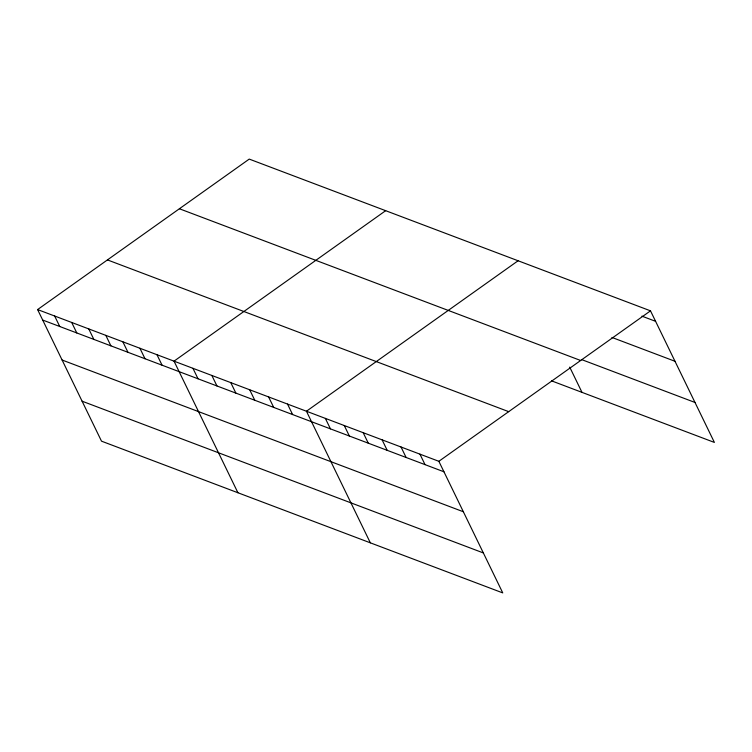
<?xml version="1.0" encoding="UTF-8"?>
<svg xmlns="http://www.w3.org/2000/svg" width="752" height="752" viewBox="0 0 752 752"><rect width="100%" height="100%" fill="white"/><g stroke="black" fill="none" stroke-linecap="round" stroke-linejoin="round"><path stroke-width="1.13" d="M37.6 309.57L438.858 461.305L502.759 592.905L101.501 441.161L37.6 309.57L249.241 159.095L650.499 310.839L714.4 442.43L551.507 380.832M385.673 210.682L174.032 361.157L237.923 492.757M518.081 260.765L306.44 411.231L370.341 542.831M438.858 461.305L650.499 310.839M641.926 316.15L655.584 321.32M611.94 337.441L674.995 361.289M581.493 359.541L694.989 402.461M179.399 208.755L580.657 360.49M107.442 259.91L508.7 411.654M42.685 320.051L443.943 471.786M62.096 360.02L463.354 511.755M82.09 401.192L483.348 552.936M569.725 367.117L581.982 392.356M419.936 454.152L425.03 464.633M401.023 446.998L406.108 457.479M382.11 439.845L387.195 450.326M363.188 432.691L368.283 443.172M344.275 425.538L349.36 436.019M325.362 418.385L330.448 428.866M287.527 404.078L292.613 414.559M268.605 396.924L273.7 407.405M249.692 389.771L254.778 400.252M230.779 382.618L235.865 393.099M211.857 375.464L216.952 385.945M192.944 368.311L198.03 378.792M156.971 354.709L162.065 365.19M139.919 348.261L145.014 358.742M122.867 341.812L127.953 352.293M105.816 335.364L110.901 345.845M88.764 328.915L93.85 339.396M71.703 322.467L76.798 332.948M54.652 316.019L59.746 326.5"/></g></svg>
